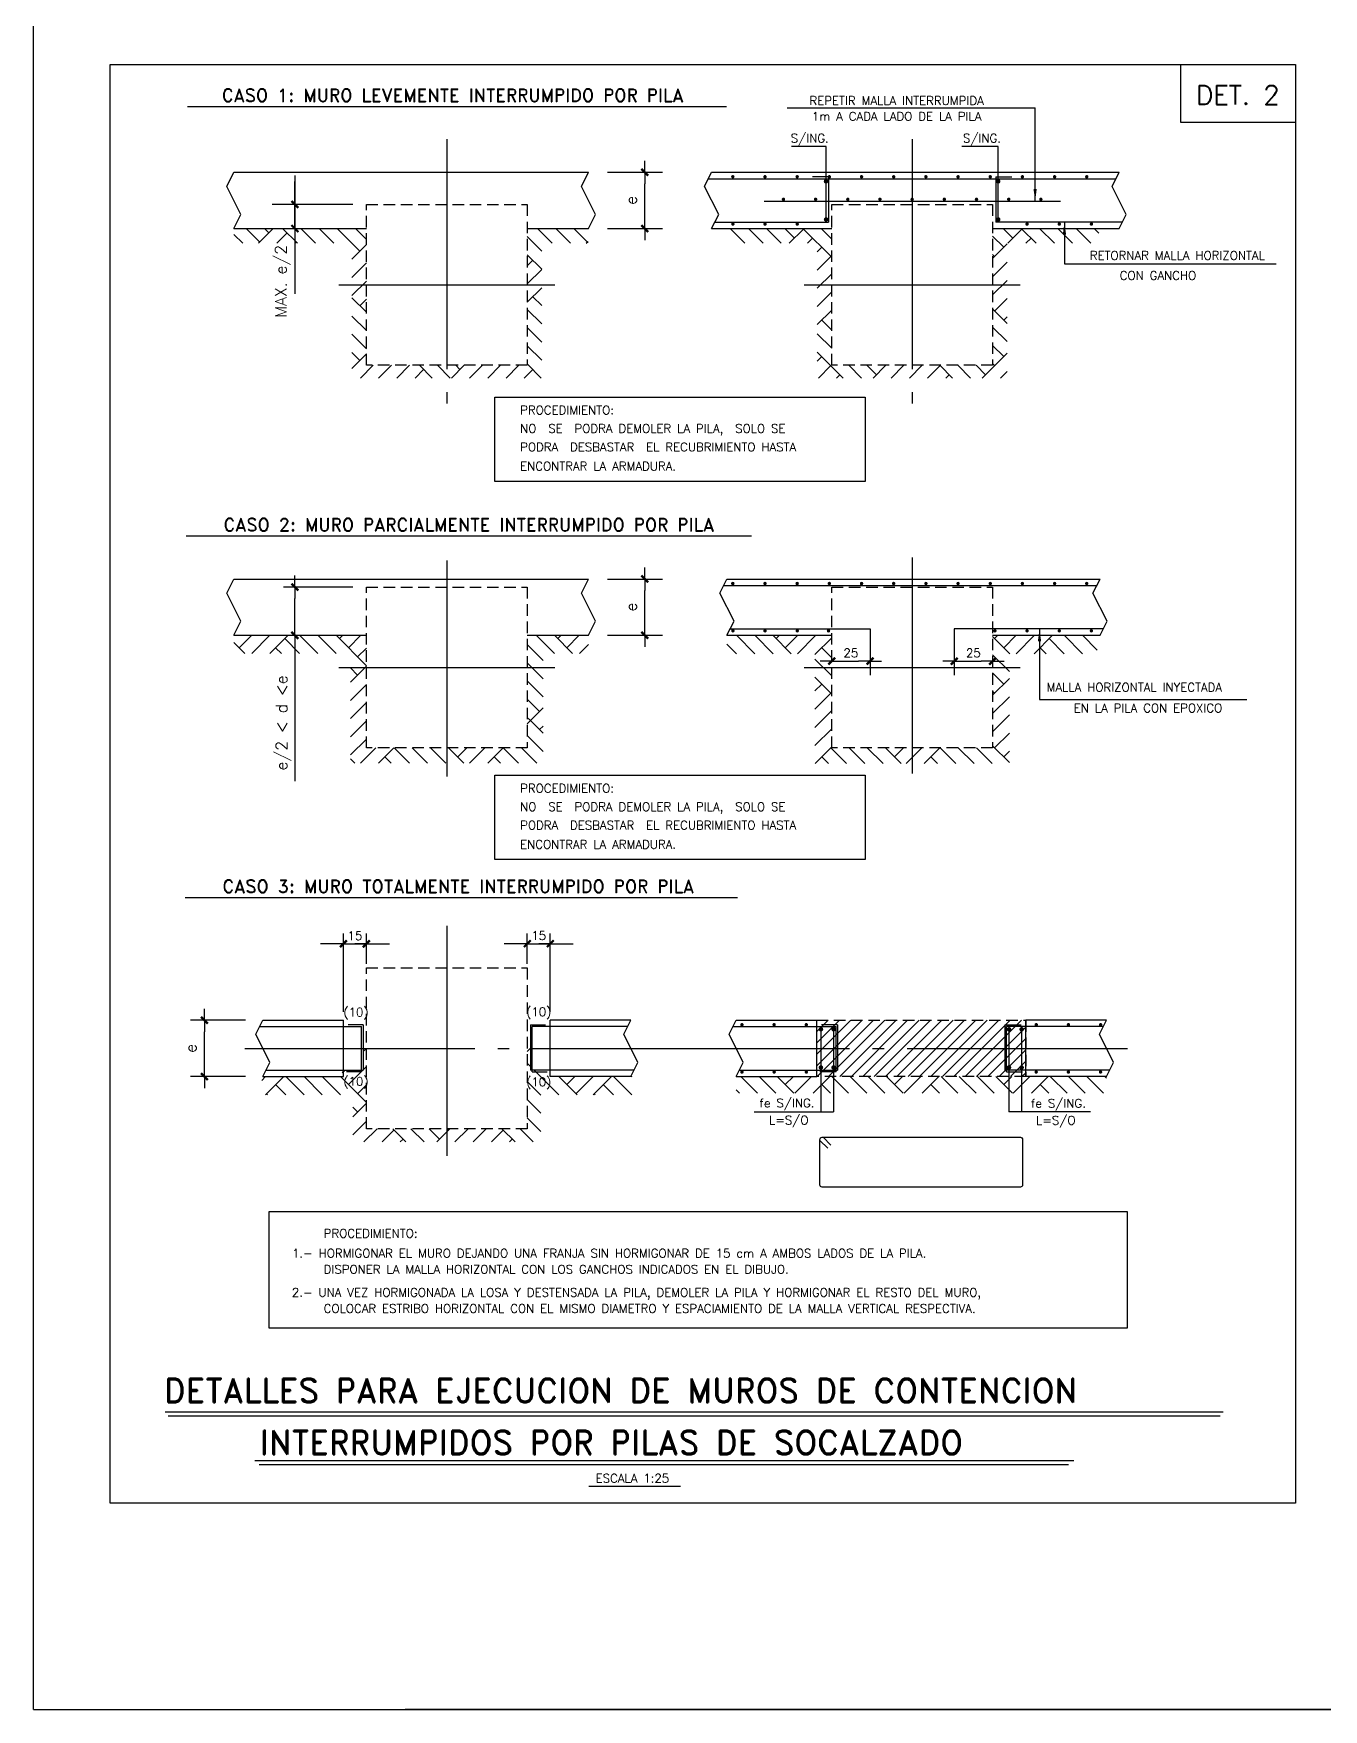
# Model space of a CAD drawing. Extents: x -5655 to 11739, y 66 to 16160.
# Drawn here: x -58 to 1626, y 68 to 2256 of the extents above; entities that cross this region are included whole.
import ezdxf
from ezdxf.enums import TextEntityAlignment as Align

# ---------------------------------------------------------------- set-up
doc = ezdxf.new("R2010")
doc.units = 0
doc.header["$LTSCALE"] = 30
doc.header["$MEASUREMENT"] = 0
for name, pattern in [('DASHED', [0.75, 0.5, -0.25]), ('EJES', [12.5, 10, -1, 0.5, -1]), ('HIDDEN', [0.375, 0.25, -0.125])]:
    doc.linetypes.add(name, pattern=pattern)
doc.layers.get('0').update_dxf_attribs({"linetype": 'CONTINUOUS'})
for name, color, linetype in [('RLA-CORTES', 5, 'CONTINUOUS'), ('RLA-FORMATO', 7, 'CONTINUOUS'), ('RLA-TEXTOS1', 9, 'CONTINUOUS'), ('RLA-TEXTOS2', 6, 'CONTINUOUS')]:
    doc.layers.add(name, color=color, linetype=linetype)
doc.styles.add('ROMAND', font='romand', dxfattribs={"height": 31.5})
doc.styles.add('ROMANS', font='romans.shx', dxfattribs={"height": 11.25})
doc.styles.add('SIETE50', font='ROMAND.SHX', dxfattribs={"height": 31.5})
doc.dimstyles.new('ING25', dxfattribs={"dimscale": 50, "dimtxt": 0.27, "dimasz": 0.3, "dimexe": 0.3, "dimexo": 1, "dimgap": 0.1, "dimtad": 1, "dimdec": 1, "dimlfac": 0.5, "dimzin": 12, "dimdsep": 46, "dimtxsty": 'ROMANS', "dimblk1": 'TICK1', "dimblk2": 'TICK1', "dimsah": 1, "dimcen": 0.09, "dimse1": 1, "dimse2": 1, "dimclrd": 2, "dimclre": 1, "dimclrt": 3, "dimadec": 0, "dimazin": 0, "dimtfac": 1, "dimtdec": 1, "dimtix": 1, "dimtmove": 2, "dimatfit": 3, "dimldrblk": 'TICK1', "dimfxl": 1, "dimtolj": 1, "dimtzin": 12, "dimarcsym": 0})
pattern_1 = [(135, (-2973.34, -66.64), (-142.5527, 1e-14), [100.8, -100.8]), (135, (-2961.46, -54.77), (-142.5527, 1e-14), [100.8, -100.8]), (135, (-2949.58, -42.89), (-142.5527, 1e-14), [100.8, -100.8]), (135, (-2937.7, -31.01), (-142.5527, 1e-14), [100.8, -100.8]), (135, (-2925.82, -19.13), (-142.5527, 1e-14), [100.8, -100.8]), (135, (-2913.94, -7.25), (-142.5527, 1e-14), [100.8, -100.8]), (135, (-2902.07, 4.63), (-142.5527, 1e-14), [100.8, -100.8]), (45, (-3044.62, 4.63), (142.5527, -1e-14), [100.8, -100.8]), (45, (-3056.5, 16.51), (142.5527, -1e-14), [100.8, -100.8]), (45, (-3068.38, 28.39), (142.5527, -1e-14), [100.8, -100.8]), (45, (-3080.26, 40.27), (142.5527, -1e-14), [100.8, -100.8]), (45, (-3092.14, 52.15), (142.5527, -1e-14), [100.8, -100.8]), (45, (-3104.01, 64.03), (142.5527, -1e-14), [100.8, -100.8]), (45, (-3115.89, 75.91), (142.5527, -1e-14), [100.8, -100.8])]

# ---------------------------------------------------------------- blocks, each defined once
blk = doc.blocks.new('TICK1')
at = {"color": 2}
for points in [[(0, 0), (-1, 0)], [(0, 0), (1, 0)]]:
    blk.add_lwpolyline(points, dxfattribs=at)
at = {"color": 2, "const_width": 0.2}
blk.add_lwpolyline([(-0.3, -0.3), (0.3, 0.3)], dxfattribs=at)
blk = doc.blocks.new('FLECHA')
at = {"color": 2}
blk.add_lwpolyline([(0, 0, 0, 5, 0), (19.2, 0, 5, 5, 0)], format="xyseb", dxfattribs=at)
blk = doc.blocks.new('*D31')
at = {"layer": 'RLA-CORTES', "color": 2, "lineweight": -2, "transparency": 16777216}
for p, q in [((571.4, 1067.7), (556.4, 1067.7)), ((586.4, 1067.7), (616.4, 1067.7)), ((631.4, 1067.7), (646.4, 1067.7))]:
    blk.add_line(p, q, dxfattribs=at)
at = {"layer": 'RLA-CORTES', "color": 2, "lineweight": -2, "transparency": 16777216, "xscale": 15, "yscale": 15, "zscale": 15}
blk.add_blockref('TICK1', (586.4, 1067.7), dxfattribs=at)
at = {"layer": 'RLA-CORTES', "color": 2, "lineweight": -2, "transparency": 16777216, "xscale": 15, "yscale": 15, "zscale": 15, "rotation": 180}
blk.add_blockref('TICK1', (616.4, 1067.7), dxfattribs=at)
at = {"layer": 'RLA-CORTES', "color": 3, "transparency": 16777216, "insert": (601.4, 1078.3), "char_height": 11.25, "attachment_point": 5, "style": 'ROMANS'}
blk.add_mtext('\\A1;15', dxfattribs=at)
blk = doc.blocks.new('*D32')
at = {"layer": 'RLA-CORTES', "color": 2, "lineweight": -2, "transparency": 16777216}
for p, q in [((331.4, 1067.5), (316.4, 1067.5)), ((346.4, 1067.5), (376.4, 1067.5)), ((391.4, 1067.5), (406.4, 1067.5))]:
    blk.add_line(p, q, dxfattribs=at)
at = {"layer": 'RLA-CORTES', "color": 2, "lineweight": -2, "transparency": 16777216, "xscale": 15, "yscale": 15, "zscale": 15}
blk.add_blockref('TICK1', (346.4, 1067.5), dxfattribs=at)
at = {"layer": 'RLA-CORTES', "color": 2, "lineweight": -2, "transparency": 16777216, "xscale": 15, "yscale": 15, "zscale": 15, "rotation": 180}
blk.add_blockref('TICK1', (376.4, 1067.5), dxfattribs=at)
at = {"layer": 'RLA-CORTES', "color": 3, "transparency": 16777216, "insert": (361.4, 1078.1), "char_height": 11.25, "attachment_point": 5, "style": 'ROMANS'}
blk.add_mtext('\\A1;15', dxfattribs=at)
blk = doc.blocks.new('*D33')
at = {"layer": 'RLA-CORTES', "color": 2, "lineweight": -2, "transparency": 16777216}
blk.add_line((998.7, 1436.6), (1018.7, 1436.6), dxfattribs=at)
at = {"layer": 'RLA-CORTES', "color": 2, "lineweight": -2, "transparency": 16777216, "xscale": 15, "yscale": 15, "zscale": 15, "rotation": 180}
blk.add_blockref('TICK1', (983.7, 1436.6), dxfattribs=at)
at = {"layer": 'RLA-CORTES', "color": 2, "lineweight": -2, "transparency": 16777216, "xscale": 15, "yscale": 15, "zscale": 15}
blk.add_blockref('TICK1', (1033.7, 1436.6), dxfattribs=at)
at = {"layer": 'RLA-CORTES', "color": 3, "transparency": 16777216, "insert": (1008.7, 1447.2), "char_height": 11.25, "attachment_point": 5, "style": 'ROMANS'}
blk.add_mtext('\\A1;25', dxfattribs=at)
blk = doc.blocks.new('*D34')
at = {"layer": 'RLA-CORTES', "color": 2, "lineweight": -2, "transparency": 16777216}
blk.add_line((1158.7, 1436.5), (1178.7, 1436.5), dxfattribs=at)
at = {"layer": 'RLA-CORTES', "color": 2, "lineweight": -2, "transparency": 16777216, "xscale": 15, "yscale": 15, "zscale": 15, "rotation": 180}
blk.add_blockref('TICK1', (1143.7, 1436.5), dxfattribs=at)
at = {"layer": 'RLA-CORTES', "color": 2, "lineweight": -2, "transparency": 16777216, "xscale": 15, "yscale": 15, "zscale": 15}
blk.add_blockref('TICK1', (1193.7, 1436.5), dxfattribs=at)
at = {"layer": 'RLA-CORTES', "color": 3, "transparency": 16777216, "insert": (1168.7, 1447.2), "char_height": 11.25, "attachment_point": 5, "style": 'ROMANS'}
blk.add_mtext('\\A1;25', dxfattribs=at)

msp = doc.modelspace()

# ---------------------------------------------------------------- hatches: boundary and pattern name
at = {"layer": 'RLA-CORTES', "linetype": 'HIDDEN'}
h = msp.add_hatch(dxfattribs=at)
h.set_pattern_fill('AR-PARQ1', color=1, scale=8.4, angle=45, style=0)
h.set_pattern_definition([(135, (47.04, -59.82), (-142.5527, 1e-14), [100.8, -100.8]), (135, (58.92, -47.94), (-142.5527, 1e-14), [100.8, -100.8]), (135, (70.8, -36.06), (-142.5527, 1e-14), [100.8, -100.8]), (135, (82.68, -24.18), (-142.5527, 1e-14), [100.8, -100.8]), (135, (94.56, -12.3), (-142.5527, 1e-14), [100.8, -100.8]), (135, (106.44, -0.42), (-142.5527, 1e-14), [100.8, -100.8]), (135, (118.32, 11.46), (-142.5527, 1e-14), [100.8, -100.8]), (45, (-24.24, 11.46), (142.5527, -1e-14), [100.8, -100.8]), (45, (-36.12, 23.34), (142.5527, -1e-14), [100.8, -100.8]), (45, (-48, 35.22), (142.5527, -1e-14), [100.8, -100.8]), (45, (-59.88, 47.1), (142.5527, -1e-14), [100.8, -100.8]), (45, (-71.75, 58.98), (142.5527, -1e-14), [100.8, -100.8]), (45, (-83.63, 70.86), (142.5527, -1e-14), [100.8, -100.8]), (45, (-95.51, 82.74), (142.5527, -1e-14), [100.8, -100.8])])
h.paths.add_polyline_path([(376.386, 2001.156), (283.048, 2001.156), (283.048, 1981.928), (357.486, 1981.928), (357.486, 1927.656), (376.386, 1927.656)])
h.paths.add_polyline_path([(283.048, 2001.156), (203.38, 2001.156), (203.38, 1981.928), (283.048, 1981.928)])
h.paths.add_polyline_path([(376.386, 1927.656), (357.486, 1927.656), (357.486, 1806.084), (481.386, 1806.084), (481.386, 1822.656), (376.386, 1822.656)])
h.paths.add_polyline_path([(605.285, 1927.656), (586.386, 1927.656), (586.386, 1822.656), (481.386, 1822.656), (481.386, 1806.084), (605.285, 1806.084)])
h.paths.add_polyline_path([(605.285, 1981.928), (665.708, 1981.928), (665.708, 2001.156), (586.386, 2001.156), (586.386, 1927.656), (605.285, 1927.656)])
h.paths.add_polyline_path([(263.316, 1921.158), (263.316, 1992.315), (281.035, 1992.315), (281.035, 1921.158)], flags=9)
h = msp.add_hatch(dxfattribs=at)
h.set_pattern_fill('AR-PARQ1', color=1, scale=8.4, angle=45, style=0)
h.set_pattern_definition(pattern_1)
h.paths.add_polyline_path([(1301.888, 2001.156), (1201.096, 2001.156), (1201.096, 1955.083), (1212.633, 1955.083), (1212.633, 1981.928), (1301.888, 1981.928)])
h.paths.add_polyline_path([(1212.633, 1955.083), (1201.096, 1955.083), (1201.096, 2001.156), (1193.734, 2001.156), (1193.734, 1927.656), (1212.633, 1927.656)])
h.paths.add_polyline_path([(1332.567, 2001.156), (1301.888, 2001.156), (1301.888, 1993.418), (1301.888, 1981.928), (1332.567, 1981.928)])
h.paths.add_polyline_path([(1212.633, 1927.656), (1193.734, 1927.656), (1193.734, 1822.656), (1088.734, 1822.656), (1088.734, 1806.084), (1212.633, 1806.084)])
h.paths.add_polyline_path([(1088.734, 1822.656), (983.734, 1822.656), (983.734, 1927.656), (964.834, 1927.656), (964.834, 1806.084), (1088.734, 1806.084)])
h.paths.add_polyline_path([(983.734, 2001.156), (976.372, 2001.156), (976.372, 1955.083), (964.834, 1955.083), (964.834, 1927.656), (983.734, 1927.656)])
h.paths.add_polyline_path([(976.372, 2001.156), (848.965, 2001.156), (848.965, 1981.928), (964.834, 1981.928), (964.834, 1955.083), (976.372, 1955.083)])
h.paths.add_polyline_path([(1203.551, 1955.736), (1241.126, 1955.736), (1241.126, 1969.911), (1203.551, 1969.911)], flags=24)
h.paths.add_polyline_path([(936.342, 1955.736), (973.917, 1955.736), (973.917, 1969.911), (936.342, 1969.911)], flags=25)
h = msp.add_hatch(dxfattribs=at)
h.set_pattern_fill('AR-PARQ1', color=1, scale=8.4, angle=45, style=0)
h.set_pattern_definition(pattern_1)
h.paths.add_polyline_path([(376.386, 1470.234), (283.048, 1470.234), (283.048, 1446.5), (355.572, 1446.5), (355.572, 1396.734), (376.386, 1396.734)])
h.paths.add_polyline_path([(283.048, 1470.234), (203.38, 1470.234), (203.38, 1446.5), (283.048, 1446.5)])
h.paths.add_polyline_path([(376.386, 1396.734), (355.572, 1396.734), (355.572, 1303.205), (481.386, 1303.205), (481.386, 1323.234), (376.386, 1323.234)])
h.paths.add_polyline_path([(607.199, 1396.734), (586.386, 1396.734), (586.386, 1323.234), (481.386, 1323.234), (481.386, 1303.205), (607.199, 1303.205)])
h.paths.add_polyline_path([(607.199, 1446.5), (666.21, 1446.5), (666.21, 1470.234), (586.386, 1470.234), (586.386, 1396.734), (607.199, 1396.734)])
h = msp.add_hatch(dxfattribs=at)
h.set_pattern_fill('AR-PARQ1', color=1, scale=8.4, angle=45, style=0)
h.set_pattern_definition(pattern_1)
h.paths.add_polyline_path([(983.734, 1470.234), (847.043, 1470.234), (847.043, 1446.28), (961.817, 1446.28), (961.817, 1428.234), (983.734, 1428.234)])
h.paths.add_polyline_path([(983.734, 1428.234), (961.817, 1428.234), (961.817, 1302.715), (1088.734, 1302.715), (1088.734, 1323.234), (983.734, 1323.234)])
h.paths.add_polyline_path([(1215.651, 1428.234), (1193.734, 1428.234), (1193.734, 1323.234), (1088.734, 1323.234), (1088.734, 1302.715), (1215.651, 1302.715)])
h.paths.add_polyline_path([(1254.96, 1470.234), (1193.734, 1470.234), (1193.734, 1428.234), (1215.651, 1428.234), (1215.651, 1446.28), (1254.96, 1446.28)])
h.paths.add_polyline_path([(1330.424, 1470.234), (1254.96, 1470.234), (1254.96, 1462.495), (1254.96, 1446.28), (1330.424, 1446.28)])
h = msp.add_hatch(dxfattribs=at)
h.set_pattern_fill('_USER', color=1, scale=10.5, angle=45, style=0, pattern_type=0)
h.set_pattern_definition([(45, (-159.671, 141.039), (-7.42462, 7.42462), [])])
h.paths.add_polyline_path([(964.138, 894.301), (964.138, 967.801), (1237.138, 967.801), (1237.138, 894.301)])
h = msp.add_hatch(dxfattribs=at)
h.set_pattern_fill('AR-PARQ1', color=1, scale=8.4, angle=45, style=0)
h.set_pattern_definition(pattern_1)
h.paths.add_polyline_path([(376.386, 931.051), (372.186, 931.051), (372.186, 902.701), (344.886, 902.701), (344.886, 894.301), (239.695, 894.301), (239.695, 870.508), (358.513, 870.508), (358.513, 808.937), (481.386, 808.937), (481.386, 826.051), (376.386, 826.051)])
h.paths.add_polyline_path([(604.258, 870.508), (723.076, 870.508), (723.076, 894.301), (617.886, 894.301), (617.886, 902.701), (590.586, 902.701), (590.586, 931.051), (586.386, 931.051), (586.386, 826.051), (481.386, 826.051), (481.386, 808.937), (604.258, 808.937)])
h.paths.add_polyline_path([(346.251, 880.528), (376.401, 880.528), (376.401, 902.128), (346.251, 902.128)], flags=24)
h.paths.add_polyline_path([(586.37, 880.528), (616.52, 880.528), (616.52, 902.128), (586.37, 902.128)], flags=25)
h = msp.add_hatch(dxfattribs=at)
h.set_pattern_fill('AR-PARQ1', color=1, scale=8.4, angle=45, style=0)
h.set_pattern_definition(pattern_1)
h.paths.add_polyline_path([(1342.329, 894.301), (1237.138, 894.301), (1231.612, 894.301), (1231.612, 872.507), (1342.329, 872.507)])
h.paths.add_polyline_path([(1231.612, 894.301), (1215.099, 894.301), (1215.099, 872.507), (1231.612, 872.507)])
h.paths.add_polyline_path([(1215.099, 894.301), (986.178, 894.301), (986.178, 872.507), (1215.099, 872.507)])
h.paths.add_polyline_path([(986.178, 894.301), (969.665, 894.301), (969.665, 872.507), (986.178, 872.507)])
h.paths.add_polyline_path([(969.665, 894.301), (964.138, 894.301), (858.948, 894.301), (858.948, 872.507), (969.665, 872.507)])

# ---------------------------------------------------------------- linework, layer by layer
at = {"layer": 'RLA-CORTES', "color": 2}
for p, q in [((41.9, 2215.225), (1589, 2215.225)), ((41.9, 337.356), (41.9, 2215.225)), ((1439.065, 2215.225), (1439.065, 2140.225)), ((1589, 2215.225), (1589, 337.356)), ((1439.065, 2140.225), (1589, 2140.225)), ((194.193, 2056.281), (203.38, 2074.656)), ((283.048, 2070.476), (283.048, 1915.798)), ((283.048, 2047.656), (283.048, 2062.656)), ((657.255, 2056.281), (666.443, 2074.656)), ((739.692, 2016.156), (739.692, 2059.656)), ((817.856, 2056.281), (827.043, 2074.656)), ((822.843, 2066.256), (1354.725, 2066.256)), ((979.534, 2068.543), (979.534, 2009.556)), ((1197.934, 2068.543), (1197.934, 2009.556)), ((1349.737, 2056.281), (1358.925, 2074.656)), ((212.568, 2019.531), (194.193, 2056.281)), ((675.63, 2019.531), (657.255, 2056.281)), ((836.231, 2019.531), (817.856, 2056.281)), ((895.366, 2036.856), (1282.366, 2036.856)), ((1368.112, 2019.531), (1349.737, 2056.281)), ((203.38, 2001.156), (212.568, 2019.531)), ((283.048, 2001.156), (283.048, 2032.656)), ((666.443, 2001.156), (675.63, 2019.531)), ((827.043, 2001.156), (836.231, 2019.531)), ((1358.925, 2001.156), (1368.112, 2019.531)), ((831.243, 2009.556), (979.534, 2009.556)), ((1363.125, 2009.556), (1197.934, 2009.556)), ((283.048, 1986.156), (283.048, 1971.156)), ((194.193, 1525.359), (203.38, 1543.734)), ((657.255, 1525.359), (666.443, 1543.734)), ((837.856, 1525.359), (847.043, 1543.734)), ((842.843, 1535.334), (1329.725, 1535.334)), ((1324.737, 1525.359), (1333.925, 1543.734)), ((212.568, 1488.609), (194.193, 1525.359)), ((283.048, 1485.234), (283.048, 1518.234)), ((675.63, 1488.609), (657.255, 1525.359)), ((739.692, 1485.234), (739.692, 1528.734)), ((856.231, 1488.609), (837.856, 1525.359)), ((1343.112, 1488.609), (1324.737, 1525.359)), ((203.38, 1470.234), (212.568, 1488.609)), ((666.443, 1470.234), (675.63, 1488.609)), ((847.043, 1470.234), (856.231, 1488.609)), ((1333.925, 1470.234), (1343.112, 1488.609)), ((283.048, 1470.234), (283.048, 1279.667)), ((851.243, 1478.634), (1033.734, 1478.634)), ((1338.125, 1478.634), (1143.734, 1478.634)), ((232.008, 949.426), (241.195, 967.801)), ((712.389, 949.426), (721.576, 967.801)), ((849.76, 949.426), (858.948, 967.801)), ((1333.141, 949.426), (1342.329, 967.801)), ((164.96, 909.301), (164.96, 952.801)), ((250.383, 912.676), (232.008, 949.426)), ((236.995, 959.401), (370.11, 959.401)), ((370.11, 900.414), (370.11, 959.401)), ((372.186, 961.688), (372.186, 902.701)), ((590.586, 961.688), (590.586, 902.701)), ((717.376, 959.401), (592.662, 959.401)), ((592.662, 900.414), (592.662, 959.401)), ((730.764, 912.676), (712.389, 949.426)), ((868.135, 912.676), (849.76, 949.426)), ((854.748, 959.401), (989.362, 959.401)), ((989.362, 900.414), (989.362, 959.401)), ((991.438, 961.688), (991.438, 902.701)), ((1209.838, 961.688), (1209.838, 902.701)), ((1338.129, 959.401), (1211.914, 959.401)), ((1211.914, 900.414), (1211.914, 959.401)), ((1351.516, 912.676), (1333.141, 949.426)), ((241.195, 894.301), (250.383, 912.676)), ((245.395, 902.701), (372.186, 902.701)), ((725.776, 902.701), (590.586, 902.701)), ((721.576, 894.301), (730.764, 912.676)), ((858.948, 894.301), (868.135, 912.676)), ((863.148, 902.701), (991.438, 902.701)), ((1346.529, 902.701), (1209.838, 902.701)), ((1342.329, 894.301), (1351.516, 912.676)), ((1589, 337.356), (41.9, 337.356))]:
    msp.add_line(p, q, dxfattribs=at)
at = {"layer": 'RLA-CORTES', "color": 1}
for p, q in [((925.521, 2158.773), (1249.26, 2158.773)), ((1249.26, 2036.856), (1249.26, 2158.773)), ((976.372, 2108.492), (931.068, 2108.492)), ((976.372, 2012.974), (976.372, 2108.492)), ((1201.096, 2108.398), (1153.554, 2108.398)), ((1201.096, 2012.974), (1201.096, 2108.398)), ((690.953, 2074.656), (762.926, 2074.656)), ((358.466, 2032.656), (253.571, 2032.656)), ((690.953, 2001.156), (762.926, 2001.156)), ((1287.521, 2009.556), (1287.521, 1955.083)), ((1287.521, 1955.083), (1563.916, 1955.083)), ((358.466, 1533.234), (268.048, 1533.234)), ((690.953, 1543.734), (762.926, 1543.734)), ((690.953, 1470.234), (762.926, 1470.234)), ((1033.734, 1478.634), (1033.734, 1418.25)), ((1143.734, 1478.634), (1143.734, 1418.25)), ((1254.96, 1478.634), (1254.96, 1386.395)), ((1254.96, 1386.395), (1525.681, 1386.395)), ((218.64, 967.801), (146.666, 967.801)), ((969.665, 955.982), (969.665, 848.228)), ((986.178, 955.982), (986.178, 848.228)), ((1215.099, 955.982), (1215.099, 848.228)), ((1231.612, 955.982), (1231.612, 848.228)), ((218.64, 894.301), (146.666, 894.301)), ((882.337, 848.228), (986.178, 848.228)), ((1321.35, 848.228), (1215.099, 848.228))]:
    msp.add_line(p, q, dxfattribs=at)
at = {"layer": 'RLA-CORTES', "color": 1, "linetype": 'EJES'}
for p, q in [((481.386, 2117.756), (481.386, 1743.251)), ((1088.734, 2117.756), (1088.734, 1743.251)), ((340.324, 1927.656), (622.448, 1927.656)), ((947.672, 1927.656), (1229.796, 1927.656)), ((481.386, 1567.889), (481.386, 1285.765)), ((1088.734, 1572.018), (1088.734, 1289.894)), ((340.324, 1428.234), (622.448, 1428.234)), ((947.672, 1428.234), (1229.796, 1428.234)), ((481.386, 1090.974), (481.386, 779.366)), ((217.762, 931.051), (740.435, 931.051)), ((707.014, 931.051), (1369.695, 931.051))]:
    msp.add_line(p, q, dxfattribs=at)
at = {"layer": 'RLA-CORTES'}
for p, q in [((203.38, 2074.656), (666.443, 2074.656)), ((827.043, 2074.656), (1358.925, 2074.656)), ((203.38, 2001.156), (376.386, 2001.156)), ((586.386, 2001.156), (666.443, 2001.156)), ((827.043, 2001.156), (983.734, 2001.156)), ((1193.734, 2001.156), (1358.925, 2001.156)), ((203.38, 1543.734), (666.443, 1543.734)), ((847.043, 1543.734), (1333.925, 1543.734)), ((203.38, 1470.234), (376.386, 1470.234)), ((586.386, 1470.234), (666.443, 1470.234)), ((847.043, 1470.234), (983.734, 1470.234)), ((1193.734, 1470.234), (1333.925, 1470.234)), ((241.195, 967.801), (346.386, 967.801)), ((721.576, 967.801), (616.386, 967.801)), ((858.948, 967.801), (964.138, 967.801)), ((1342.329, 967.801), (1237.138, 967.801)), ((241.195, 894.301), (346.386, 894.301)), ((721.576, 894.301), (616.386, 894.301)), ((858.948, 894.301), (964.138, 894.301)), ((1342.329, 894.301), (1237.138, 894.301))]:
    msp.add_line(p, q, dxfattribs=at)
at = {"layer": 'RLA-CORTES', "color": 7}
for p, q in [((968.338, 810.818), (978.498, 800.658)), ((972.496, 814.976), (982.656, 804.816))]:
    msp.add_line(p, q, dxfattribs=at)
at = {"layer": 'RLA-CORTES', "color": 2}
for points, const_width in [([(853.553, 2068.785, 1), (855.758, 2068.785, 1)], 2.205), ([(895.553, 2068.785, 1), (897.758, 2068.785, 1)], 2.205), ([(937.553, 2068.785, 1), (939.758, 2068.785, 1)], 2.205), ([(974.902, 2062.838, 1), (977.842, 2062.838, 1)], 2.94), ([(979.553, 2068.785, 1), (981.758, 2068.785, 1)], 2.205), ([(1023.758, 2068.785, -1), (1021.553, 2068.785, -1)], 2.205), ([(1065.758, 2068.785, -1), (1063.553, 2068.785, -1)], 2.205), ([(1105.553, 2068.785, 1), (1107.758, 2068.785, 1)], 2.205), ([(1149.758, 2068.785, -1), (1147.553, 2068.785, -1)], 2.205), ([(1191.758, 2068.785, -1), (1189.553, 2068.785, -1)], 2.205), ([(1202.566, 2062.838, -1), (1199.626, 2062.838, -1)], 2.94), ([(1233.758, 2068.785, -1), (1231.553, 2068.785, -1)], 2.205), ([(1275.758, 2068.785, -1), (1273.553, 2068.785, -1)], 2.205), ([(1317.758, 2068.785, -1), (1315.553, 2068.785, -1)], 2.205), ([(919.631, 2039.385, 1), (921.836, 2039.385, 1)], 2.205), ([(961.631, 2039.385, 1), (963.836, 2039.385, 1)], 2.205), ([(1003.631, 2039.385, 1), (1005.836, 2039.385, 1)], 2.205), ([(1045.631, 2039.385, 1), (1047.836, 2039.385, 1)], 2.205), ([(1089.836, 2039.385, -1), (1087.631, 2039.385, -1)], 2.205), ([(1131.836, 2039.385, -1), (1129.631, 2039.385, -1)], 2.205), ([(1173.836, 2039.385, -1), (1171.631, 2039.385, -1)], 2.205), ([(1215.836, 2039.385, -1), (1213.631, 2039.385, -1)], 2.205), ([(1257.836, 2039.385, -1), (1255.631, 2039.385, -1)], 2.205), ([(974.902, 2012.974, -1), (977.842, 2012.974, -1)], 2.94), ([(1202.566, 2012.974, 1), (1199.626, 2012.974, 1)], 2.94), ([(853.618, 2007.027, -1), (855.823, 2007.027, -1)], 2.205), ([(895.618, 2007.027, -1), (897.823, 2007.027, -1)], 2.205), ([(937.618, 2007.027, -1), (939.823, 2007.027, -1)], 2.205), ([(1239.85, 2007.027, 1), (1237.645, 2007.027, 1)], 2.205), ([(1281.85, 2007.027, 1), (1279.645, 2007.027, 1)], 2.205), ([(1323.85, 2007.027, 1), (1321.645, 2007.027, 1)], 2.205), ([(853.553, 1537.863, 1), (855.758, 1537.863, 1)], 2.205), ([(895.553, 1537.863, 1), (897.758, 1537.863, 1)], 2.205), ([(937.553, 1537.863, 1), (939.758, 1537.863, 1)], 2.205), ([(979.553, 1537.863, 1), (981.758, 1537.863, 1)], 2.205), ([(1023.758, 1537.863, -1), (1021.553, 1537.863, -1)], 2.205), ([(1065.758, 1537.863, -1), (1063.553, 1537.863, -1)], 2.205), ([(1105.553, 1537.863, 1), (1107.758, 1537.863, 1)], 2.205), ([(1149.758, 1537.863, -1), (1147.553, 1537.863, -1)], 2.205), ([(1191.758, 1537.863, -1), (1189.553, 1537.863, -1)], 2.205), ([(1233.758, 1537.863, -1), (1231.553, 1537.863, -1)], 2.205), ([(1275.758, 1537.863, -1), (1273.553, 1537.863, -1)], 2.205), ([(1317.758, 1537.863, -1), (1315.553, 1537.863, -1)], 2.205), ([(853.618, 1476.104, -1), (855.823, 1476.104, -1)], 2.205), ([(895.618, 1476.104, -1), (897.823, 1476.104, -1)], 2.205), ([(937.618, 1476.104, -1), (939.823, 1476.104, -1)], 2.205), ([(978.437, 1476.104, -1), (980.642, 1476.104, -1)], 2.205), ([(1195.645, 1476.104, -1), (1197.85, 1476.104, -1)], 2.205), ([(1239.85, 1476.104, 1), (1237.645, 1476.104, 1)], 2.205), ([(1281.85, 1476.104, 1), (1279.645, 1476.104, 1)], 2.205), ([(1323.85, 1476.104, 1), (1321.645, 1476.104, 1)], 2.205), ([(865.457, 961.93, 1), (867.662, 961.93, 1)], 2.205), ([(907.457, 961.93, 1), (909.662, 961.93, 1)], 2.205), ([(949.457, 961.93, 1), (951.662, 961.93, 1)], 2.205), ([(1251.819, 961.93, -1), (1249.614, 961.93, -1)], 2.205), ([(1293.819, 961.93, -1), (1291.614, 961.93, -1)], 2.205), ([(1335.819, 961.93, -1), (1333.614, 961.93, -1)], 2.205), ([(968.195, 955.982, 1), (971.135, 955.982, 1)], 2.94), ([(984.708, 955.982, 1), (987.648, 955.982, 1)], 2.94), ([(1216.569, 955.982, -1), (1213.629, 955.982, -1)], 2.94), ([(1233.082, 955.982, -1), (1230.142, 955.982, -1)], 2.94), ([(865.522, 900.172, -1), (867.727, 900.172, -1)], 2.205), ([(907.522, 900.172, -1), (909.727, 900.172, -1)], 2.205), ([(949.522, 900.172, -1), (951.727, 900.172, -1)], 2.205), ([(968.195, 906.119, -1), (971.135, 906.119, -1)], 2.94), ([(984.708, 906.119, -1), (987.648, 906.119, -1)], 2.94), ([(1216.569, 906.119, 1), (1213.629, 906.119, 1)], 2.94), ([(1233.082, 906.119, 1), (1230.142, 906.119, 1)], 2.94), ([(1251.754, 900.172, 1), (1249.549, 900.172, 1)], 2.205), ([(1293.754, 900.172, 1), (1291.549, 900.172, 1)], 2.205), ([(1335.754, 900.172, 1), (1333.549, 900.172, 1)], 2.205)]:
    msp.add_lwpolyline(points, format="xyb", close=True, dxfattribs=dict(at, const_width=const_width))
for points in [[(979.534, 2068.543), (958.534, 2068.543)], [(1197.934, 2068.543), (1218.934, 2068.543)], [(372.186, 961.688), (352.686, 961.688)], [(590.586, 961.688), (610.086, 961.688)], [(991.438, 961.688), (970.438, 961.688)], [(1209.838, 961.688), (1230.838, 961.688)], [(370.11, 900.414), (350.61, 900.414)], [(592.662, 900.414), (612.162, 900.414)], [(989.362, 900.414), (968.362, 900.414)], [(1211.914, 900.414), (1232.914, 900.414)]]:
    msp.add_lwpolyline(points, dxfattribs=at)
at = {"layer": 'RLA-CORTES', "color": 2, "linetype": 'DASHED'}
for points in [[(376.386, 1822.656), (376.386, 2032.656), (586.386, 2032.656), (586.386, 1822.656), (376.386, 1822.656)], [(983.734, 1822.656), (983.734, 2032.656), (1193.734, 2032.656), (1193.734, 1822.656), (983.734, 1822.656)], [(376.386, 1323.234), (376.386, 1533.234), (586.386, 1533.234), (586.386, 1323.234), (376.386, 1323.234)], [(983.734, 1323.234), (983.734, 1533.234), (1193.734, 1533.234), (1193.734, 1323.234), (983.734, 1323.234)], [(376.386, 826.051), (376.386, 1036.051), (586.386, 1036.051), (586.386, 826.051), (376.386, 826.051)], [(964.138, 894.301), (964.138, 967.801), (1237.138, 967.801), (1237.138, 894.301), (964.138, 894.301)]]:
    msp.add_lwpolyline(points, close=True, dxfattribs=at)
at = {"layer": 'RLA-CORTES', "color": 1}
for points in [[(346.386, 978.596), (346.386, 1081.157)], [(376.386, 1041.541), (376.386, 1081.157)], [(586.386, 1041.541), (586.386, 1081.157)], [(616.386, 978.596), (616.386, 1081.157)]]:
    msp.add_lwpolyline(points, dxfattribs=at)
at = {"layer": 'RLA-CORTES'}
for points in [[(346.386, 894.301), (346.386, 967.801)], [(616.386, 894.301), (616.386, 967.801)], [(964.138, 894.301), (964.138, 967.801)], [(1237.138, 894.301), (1237.138, 967.801)]]:
    msp.add_lwpolyline(points, dxfattribs=at)
at = {"layer": 'RLA-CORTES', "color": 7}
msp.add_lwpolyline([(968.338, 752.816), (968.338, 812.036, -0.41421356), (971.278, 814.976), (1229.998, 814.976, -0.41421356), (1232.938, 812.036), (1232.938, 752.816, -0.41421356), (1229.998, 749.876), (971.278, 749.876, -0.41421356)], format="xyb", close=True, dxfattribs=at)
at = {"layer": 'RLA-FORMATO', "color": 6, "linetype": 'Continuous'}
for p, q in [((-58.1, 68.098), (-58.1, 4123.098)), ((-58.1, 68.098), (5686.9, 68.098)), ((5686.9, 68.098), (426.9, 68.098))]:
    msp.add_line(p, q, dxfattribs=at)
at = {"layer": 'RLA-TEXTOS1', "color": 3}
for p, q in [((143.031, 2160.543), (846.531, 2160.543)), ((141.017, 1599.949), (879.13, 1599.949)), ((139.751, 1127.978), (860.557, 1127.978))]:
    msp.add_line(p, q, dxfattribs=at)
at = {"layer": 'RLA-TEXTOS1', "color": 9}
for points in [[(544.169, 1781.283), (1027.323, 1781.283), (1027.323, 1671.098), (544.169, 1671.098)], [(544.169, 1287.591), (1027.323, 1287.591), (1027.323, 1177.405), (544.169, 1177.405)], [(249.436, 718.066), (1369.597, 718.066), (1369.597, 565.955), (249.436, 565.955)]]:
    msp.add_lwpolyline(points, close=True, dxfattribs=at)
at = {"layer": 'RLA-TEXTOS2', "color": 6}
for p, q in [((113.846, 456.495), (1494.75, 456.495)), ((117.806, 451.245), (1490.614, 451.245)), ((230.749, 392.995), (1299.94, 392.995)), ((236.5, 387.745), (1292.94, 387.745))]:
    msp.add_line(p, q, dxfattribs=at)
at = {"layer": 'RLA-TEXTOS2', "color": 3}
msp.add_line((666.649, 359.689), (786.449, 359.689), dxfattribs=at)

# ---------------------------------------------------------------- block references
at = {"layer": 'RLA-CORTES', "color": 2, "xscale": 15, "yscale": 15, "zscale": 15}
for p, rotation in [((739.692, 2074.656), 90), ((283.048, 2032.656), 270), ((283.048, 2001.156), 90), ((739.692, 2001.156), 270), ((739.692, 1543.734), 90), ((283.048, 1533.234), 90), ((283.048, 1470.234), 270), ((739.692, 1470.234), 270), ((164.96, 967.801), 90), ((164.96, 894.301), 270)]:
    msp.add_blockref('TICK1', p, dxfattribs=dict(at, rotation=rotation))
at = {"layer": 'RLA-CORTES', "color": 1, "xscale": 0.8399999999674037, "yscale": 0.8399999999674037}
for p, zscale, rotation in [((1249.26, 2036.856), 0.8399999999999795, 90), ((1287.521, 2009.556), 0.8399999999999795, 270), ((1254.96, 1478.634), 0.8400000000000025, 270)]:
    msp.add_blockref('FLECHA', p, dxfattribs=dict(at, zscale=zscale, rotation=rotation))

# ---------------------------------------------------------------- texts
at = {"layer": 'RLA-CORTES', "color": 5, "style": 'ROMANS'}
msp.add_text('DET. 2', height=25, dxfattribs=at).set_placement((1513.771, 2162.982), align=Align.CENTER)
at = {"layer": 'RLA-CORTES', "color": 9, "style": 'ROMANS'}
for s, p in [('REPETIR MALLA INTERRUMPIDA', (1068.466, 2162.56)), ('1m A CADA LADO DE LA PILA', (1068.466, 2142.019)), ('S/ING.', (955.129, 2113.49)), ('S/ING.', (1179.854, 2113.49)), ('RETORNAR MALLA HORIZONTAL', (1434.847, 1960.424)), ('CON GANCHO', (1409.576, 1934.334)), ('(10)', (362.826, 972.617)), ('(10)', (601.445, 973.05)), ('(10)', (362.826, 882.403)), ('(10)', (601.445, 881.649)), ('fe S/ING.', (925.351, 854.149)), ('fe S/ING.', (1279.559, 853.688)), ('L=S/O', (927.649, 831.777)), ('L=S/O', (1276.181, 831.444))]:
    msp.add_text(s, height=11.25, dxfattribs=at).set_placement(p, align=Align.CENTER)
for s, p in [('MALLA HORIZONTAL INYECTADA', (1264.182, 1396.758)), ('EN LA PILA CON EPOXICO', (1299.68, 1369.654))]:
    msp.add_text(s, height=11.25, dxfattribs=at).set_placement(p)
at = {"layer": 'RLA-CORTES', "color": 3, "char_height": 15, "attachment_point": 5, "rotation": 90, "style": 'ROMANS'}
for s, insert in [('\\A1;e', (721.866, 2037.906)), ('MAX. e/2', (267.175, 1932.236)), ('\\A1;e', (721.866, 1506.984)), ('e/2 < d <e', (268.137, 1355.835)), ('\\A1;e', (147.135, 931.051))]:
    msp.add_mtext(s, dxfattribs=dict(at, insert=insert))
at = {"layer": 'RLA-TEXTOS1', "color": 3, "style": 'ROMAND'}
for s, p in [('CASO 1: MURO LEVEMENTE INTERRUMPIDO POR PILA', (489.014, 2166.677)), ('CASO 2: MURO PARCIALMENTE INTERRUMPIDO POR PILA', (510.062, 1606.082)), ('CASO 3: MURO TOTALMENTE INTERRUMPIDO POR PILA', (496.3, 1134.111))]:
    msp.add_text(s, height=17, dxfattribs=at).set_placement(p, align=Align.CENTER)
at = {"layer": 'RLA-TEXTOS1', "style": 'ROMANS'}
for p in [(577.082, 1758.61), (577.082, 1264.918)]:
    msp.add_text('PROCEDIMIENTO:', height=11.252, dxfattribs=at).set_placement(p)
for s, p in [('NO  SE  PODRA DEMOLER LA PILA,  SOLO SE', (577.082, 1745.772)), ('NO  SE  PODRA DEMOLER LA PILA,  SOLO SE', (577.082, 1252.08)), ('PROCEDIMIENTO:', (320.633, 695.205))]:
    msp.add_text(s, height=11.252, dxfattribs=at).set_placement(p, align=Align.TOP_LEFT)
at = {"layer": 'RLA-TEXTOS1', "color": 9, "style": 'ROMANS'}
for s, p in [('PODRA  DESBASTAR  EL RECUBRIMIENTO HASTA ', (577.082, 1721.68)), ('ENCONTRAR LA ARMADURA.', (577.082, 1696.635)), ('PODRA  DESBASTAR  EL RECUBRIMIENTO HASTA ', (577.082, 1227.988)), ('ENCONTRAR LA ARMADURA.', (577.082, 1202.943)), ('1.- HORMIGONAR EL MURO DEJANDO UNA FRANJA SIN HORMIGONAR DE 15 cm A AMBOS LADOS DE LA PILA.', (279.341, 669.247)), ('DISPONER LA MALLA HORIZONTAL CON LOS GANCHOS INDICADOS EN EL DIBUJO.', (320.633, 648.247)), ('2.- UNA VEZ HORMIGONADA LA LOSA Y DESTENSADA LA PILA, DEMOLER LA PILA Y HORMIGONAR EL RESTO DEL MURO, ', (279.089, 618.117)), ('COLOCAR ESTRIBO HORIZONTAL CON EL MISMO DIAMETRO Y ESPACIAMIENTO DE LA MALLA VERTICAL RESPECTIVA.', (320.633, 597.117))]:
    msp.add_text(s, height=11.25, dxfattribs=at).set_placement(p, align=Align.TOP_LEFT)
at = {"layer": 'RLA-TEXTOS2', "color": 6, "style": 'SIETE50'}
for s, p in [('DETALLES PARA EJECUCION DE MUROS DE CONTENCION', (112.21, 468.776)), (' INTERRUMPIDOS POR PILAS DE SOCALZADO', (215.565, 400.879))]:
    msp.add_text(s, height=31.5, dxfattribs=at).set_placement(p)
at = {"layer": 'RLA-TEXTOS2', "color": 3, "style": 'ROMANS'}
msp.add_text('ESCALA 1:25', height=11.25, dxfattribs=at).set_placement((675.683, 364.272))

# ---------------------------------------------------------------- dimensions: what is measured, and where the dimension line sits
at = {"layer": 'RLA-CORTES', "color": 2}
for base, p1, p2, picture, middle in [((1033.734, 1436.606), (983.734, 1458.842), (1033.734, 1458.842), '*D33', (1008.734, 1447.231)), ((1193.734, 1436.55), (1143.734, 1456.616), (1193.734, 1456.616), '*D34', (1168.734, 1447.175)), ((376.386, 1067.499), (346.386, 1055.575), (376.386, 1055.575), '*D32', (361.386, 1078.124)), ((616.386, 1067.713), (586.386, 1053.392), (616.386, 1053.392), '*D31', (601.386, 1078.338))]:
    dim = msp.add_linear_dim(base=base, p1=p1, p2=p2, dimstyle='ING25', dxfattribs=at)
    dim.commit()
    dim.dimension.update_dxf_attribs({"geometry": picture, "text_midpoint": middle})

doc.saveas('drawing.dxf')
